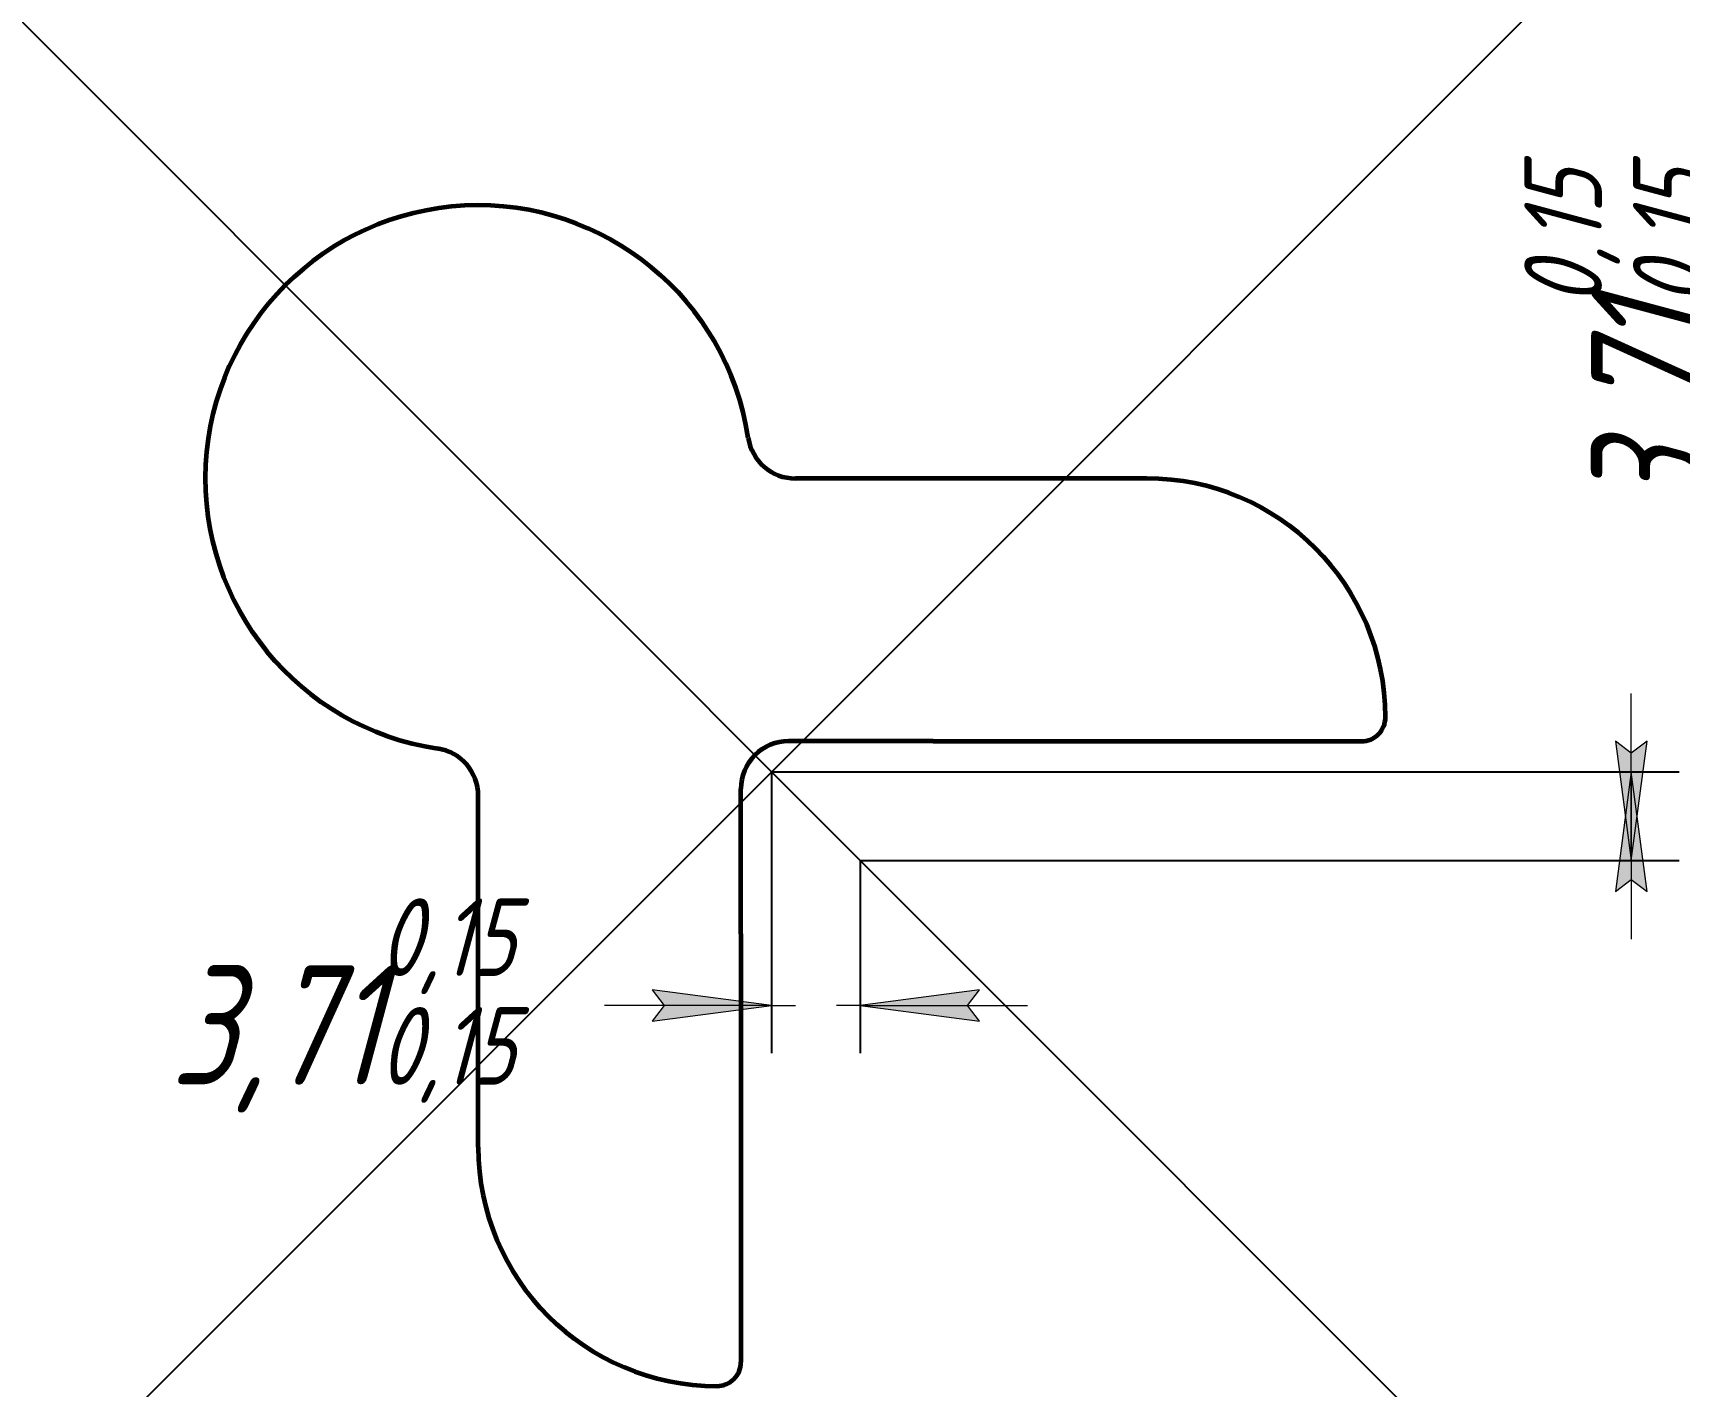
# Model space of a CAD drawing. Header units: millimetres. Extents: x -34.7 to 34.3, y -22 to 34.7.
import ezdxf

# ---------------------------------------------------------------- set-up
doc = ezdxf.new("R2010")
doc.units = ezdxf.units.MM
doc.linetypes.add('K5LT_BASIC', pattern=[0])
doc.linetypes.add('K5LT_THIN', pattern=[0])
doc.styles.add('KDIMTEXTSTYLE', font='GOST_AU.SHX', dxfattribs={"width": 0.96, "oblique": 15, "height": 5})
doc.dimstyles.new('KDIMSTYLE (1.00)', dxfattribs={"dimtxt": 5, "dimasz": 1, "dimexe": 2, "dimexo": 0, "dimgap": 1, "dimtad": 1, "dimtxsty": 'KDIMTEXTSTYLE', "dimsah": 1, "dimcen": 0, "dimdle": 1, "dimadec": 0, "dimazin": 0, "dimtfac": 0.667, "dimtmove": 0, "dimatfit": 3, "dimfxl": 1, "dimtvp": 1, "dimtolj": 1, "dimtzin": 0, "dimarcsym": 0})

# ---------------------------------------------------------------- blocks, each defined once
blk = doc.blocks.new('KDIMARROW_02')
blk.add_hatch(color=0).paths.add_polyline_path([(4.5, -6e-16), (5, 0.6582624912261956), (0, 0), (5, -0.658262491226197)])
at = {"color": 0, "linetype": 'K5LT_THIN', "lineweight": 18}
for p, q in [((0, 0), (-1, 0)), ((5, 0.6582624912261956), (0, 0)), ((0, 0), (5, -0.658262491226197)), ((0, 0), (7, -9e-16)), ((4.5, -6e-16), (5, 0.6582624912261956)), ((5, -0.658262491226197), (4.5, -6e-16))]:
    blk.add_line(p, q, dxfattribs=at)

msp = doc.modelspace()

# ---------------------------------------------------------------- linework, layer by layer
at = {"color": 150, "linetype": 'K5LT_BASIC', "lineweight": 60, "true_color": 0x0080ff}
for p, q in [((12, 16), (-2.714972417751542, 16)), ((3.059715871789769, 5.000000000000001), (-3.000000000000002, 5.000000000000002)), ((-5.000000000000003, -3.05971587178977), (-5.000000000000003, 3.000000000000003)), ((-16.00000000000001, -12), (-16.00000000000001, 2.714972417751535))]:
    msp.add_line(p, q, dxfattribs=at)
at = {"color": 232, "true_color": 0xc52b79}
for p, direction in [((0, 0), (0.7071067811865478, -0.7071067811865472)), ((-3.712310601229376, 3.712310601229373), (0.7071067811865472, 0.7071067811865478))]:
    msp.add_xline(p, direction, dxfattribs=at)
at = {"color": 150, "linetype": 'K5LT_BASIC', "lineweight": 60, "true_color": 0x0080ff}
for points in [[(3.059715871789769, 5.000000000000001), (21, 5)], [(-5.000000000000003, -3.05971587178977), (-5.000000000000011, -21)]]:
    msp.add_lwpolyline(points, dxfattribs=at)
for centre, radius, start, end in [((-16.00000000000001, 16), 11.43472954179214, 8.561325526563955, 261.438674473436), ((-2.714972417751541, 18), 2, 188.5613255265639, 270), ((12, 6), 10, 0, 90), ((21, 6), 1, 269.9999999999998, 0), ((-3.000000000000003, 3.000000000000004), 2, 89.99999999999999, 180), ((-18.00000000000001, 2.714972417751536), 2, 0, 81.43867447343624), ((-6.000000000000011, -12), 10, 180, 270), ((-6.000000000000011, -21), 1, 269.9999999999999, 0)]:
    msp.add_arc(centre, radius, start, end, dxfattribs=at)

# ---------------------------------------------------------------- dimensions: what is measured, and where the dimension line sits
at = {"color": 7}
msp.add_linear_dim(base=(32.2987166980317, -2e-15), p1=(-3.712310601229376, 3.712310601229373), p2=(0, 0), angle=90, location=(32.2987166980317, 21.68809655412437), dimstyle='KDIMSTYLE (1.00)', override={"dimexo": 0, "dimpost": '\\H5.0;\\W0.965;\\Q15;<>\\H0.65x;\\S0,15^ 0,15;\\H1.5x;', "dimblk1": 'KDIMARROW_02', "dimblk2": 'KDIMARROW_02', "dimse1": 0, "dimse2": 0, "dimclrt": 7, "dimtolj": 1}, dxfattribs=at).render()
msp.add_linear_dim(base=(-7e-16, -6.064476331630472), p1=(-3.712310601229376, 3.712310601229373), p2=(0, 0), location=(-21.68809655412439, -6.064476331630471), dimstyle='KDIMSTYLE (1.00)', override={"dimexo": 0, "dimpost": '\\H5.0;\\W0.965;\\Q15;<>\\H0.65x;\\S0,15^ 0,15;\\H1.5x;', "dimblk1": 'KDIMARROW_02', "dimblk2": 'KDIMARROW_02', "dimse1": 0, "dimse2": 0, "dimclrt": 7, "dimtolj": 1}, dxfattribs=at).render()

doc.saveas('drawing.dxf')
